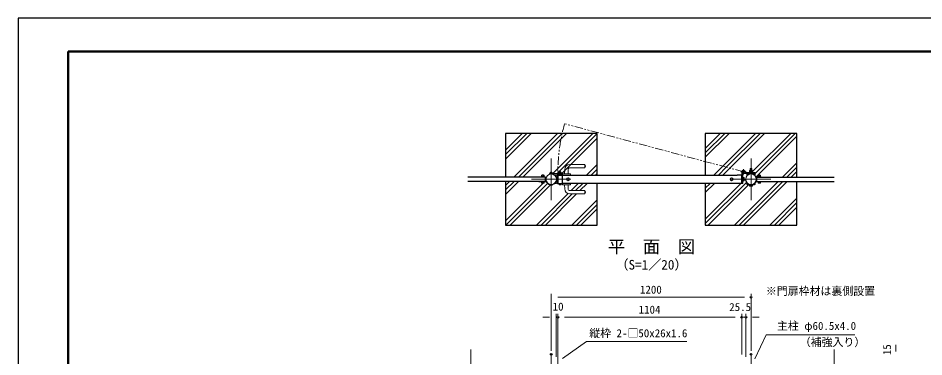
# Model space of a CAD drawing. Units: millimetres, scale not verified. Extents: x -4212 to 4211, y -3066 to 3070.
# Drawn here: x -4212 to 1228, y 1037 to 3070 of the extents above; entities that cross this region are included whole.
import ezdxf
from ezdxf.enums import TextEntityAlignment as Align

# ---------------------------------------------------------------- set-up
doc = ezdxf.new("R2010")
doc.units = ezdxf.units.MM
doc.header["$LTSCALE"] = 20
doc.header["$PDMODE"] = 32
doc.header["$PDSIZE"] = 10
doc.linetypes.add('USER1', pattern=[50.8, 31.75, -6.35, 6.35, -6.35])
doc.linetypes.add('USER3', pattern=[5, 2.5, -0.5, 0.5, -0.5, 0.5, -0.5])
for name, color, linetype, lineweight in [('0-0_D-STR1', 1, 'Continuous', 25), ('0-1_D-STR3', 3, 'Continuous', 13), ('0-2_D-BMK', 2, 'USER1', 13), ('0-6_D-STR-DIM', 7, 'Continuous', 13), ('0-7_D-TTL', 7, 'Continuous', 25), ('0-8_D-TTL-TXT', 7, 'Continuous', 25), ('0-9_0', 7, 'Continuous', 25), ('0-B_D-STR-TXT', 7, 'Continuous', 13), ('0-C_D-STR4', 7, 'Continuous', 25)]:
    doc.layers.add(name, color=color, linetype=linetype, lineweight=lineweight)
doc.layers.add('0-A_Defpoints', color=8, linetype='Continuous')
doc.styles.add('ＭＳ ゴシック', font='')
doc.styles.get('ＭＳ ゴシック').set_extended_font_data('MS Gothic')

msp = doc.modelspace()

# ---------------------------------------------------------------- linework, layer by layer
at = {"layer": '0-0_D-STR1'}
for p, q in [((-969.88, 2128.56), (-943.88, 2128.56)), ((-969.88, 2128.56), (-943.88, 2128.56)), ((-969.88, 2128.56), (-969.88, 2078.56)), ((-943.88, 2128.56), (107.54, 2128.56)), ((-943.88, 2128.56), (-943.88, 2078.56)), ((134.12, 2128.56), (107.54, 2128.56)), ((132.52, 2128.56), (132.52, 2078.56)), ((134.12, 2128.56), (134.12, 2078.56)), ((-1045.13, 2116.56), (-1510.13, 2116.56)), ((-1045.13, 2090.56), (-1510.13, 2090.56)), ((-1045.13, 2090.56), (-1045.13, 2116.56)), ((-969.88, 2078.56), (-943.88, 2078.56)), ((107.54, 2078.56), (-943.88, 2078.56)), ((133.54, 2078.56), (107.54, 2078.56)), ((224.87, 2090.56), (224.87, 2116.56)), ((224.87, 2116.56), (689.87, 2116.56)), ((224.87, 2090.56), (689.87, 2090.56))]:
    msp.add_line(p, q, dxfattribs=at)
at = {"layer": '0-1_D-STR3'}
for p, q in [((-899.32, 2191.56), (-807.56, 2191.56)), ((-807.56, 2191.56), (-807.56, 2171.56)), ((-1067.63, 2120.16), (-1067.63, 2125.96)), ((-1065.91, 2126.66), (-1054.36, 2126.66)), ((-1064.13, 2129.26), (-1063.13, 2130.26)), ((-1064.13, 2126.66), (-1064.13, 2129.26)), ((-1063.88, 2120.16), (-1063.88, 2125.96)), ((-1063.13, 2126.66), (-1063.13, 2130.26)), ((-1063.13, 2130.26), (-1057.13, 2130.26)), ((-1057.13, 2126.66), (-1057.13, 2130.26)), ((-1056.38, 2120.16), (-1056.38, 2125.96)), ((-1056.13, 2126.66), (-1056.13, 2129.26)), ((-1052.63, 2120.16), (-1052.63, 2125.96)), ((-1017.63, 2135.28), (-1017.63, 2141.08)), ((-1017.63, 2135.28), (-1002.63, 2135.28)), ((-1015.91, 2141.78), (-1004.36, 2141.78)), ((-1014.13, 2143.81), (-1013.33, 2144.61)), ((-1014.13, 2141.78), (-1014.13, 2143.81)), ((-1013.88, 2135.28), (-1013.88, 2141.08)), ((-1013.33, 2144.61), (-1006.93, 2144.61)), ((-1013.33, 2141.78), (-1013.33, 2144.61)), ((-1013.33, 2134.85), (-1013.33, 2135.28)), ((-1006.93, 2141.78), (-1006.93, 2144.61)), ((-1006.93, 2134.85), (-1006.93, 2135.28)), ((-1006.38, 2135.28), (-1006.38, 2141.08)), ((-1006.13, 2141.78), (-1006.13, 2143.81)), ((-1002.63, 2135.28), (-1002.63, 2141.08)), ((-990.96, 2128.56), (-978.96, 2128.56)), ((-990.96, 2128.49), (-990.96, 2128.56)), ((-976.96, 2097.14), (-976.96, 2126.56)), ((-971.48, 2122.56), (-971.48, 2109.01)), ((-971.48, 2122.56), (-969.88, 2122.56)), ((-971.48, 2122.56), (-969.88, 2122.56)), ((-961.8, 2146.26), (-962.65, 2145.77)), ((-962.65, 2145.77), (-962.65, 2141.26)), ((-962.65, 2141.26), (-951.15, 2141.26)), ((-961.8, 2146.26), (-952, 2146.26)), ((-959.88, 2147.99), (-959.01, 2148.86)), ((-959.88, 2146.26), (-959.88, 2147.99)), ((-959.88, 2147.99), (-953.88, 2147.99)), ((-959.78, 2145.77), (-959.78, 2141.26)), ((-954.75, 2146.26), (-954.75, 2148.86)), ((-953.88, 2147.99), (-954.75, 2148.86)), ((-954.01, 2145.77), (-954.01, 2141.26)), ((-953.88, 2146.26), (-953.88, 2147.99)), ((-952, 2146.26), (-951.15, 2145.77)), ((-951.15, 2145.77), (-951.15, 2141.26)), ((-942.88, 2128.56), (-942.88, 2136.26)), ((-942.88, 2128.56), (-942.88, 2136.26)), ((-942.58, 2136.56), (-895.18, 2136.56)), ((-929.31, 2162.23), (-929.88, 2136.56)), ((-908.43, 2161.34), (-907.88, 2136.56)), ((-898.43, 2171.56), (-807.56, 2171.56)), ((-894.88, 2128.56), (-894.88, 2136.26)), ((140.12, 2078.17), (140.12, 2138.18)), ((144.97, 2137.03), (182.37, 2137.03)), ((185.87, 2143.03), (154.68, 2143.03)), ((182.37, 2137.03), (168.07, 2137.03)), ((200.37, 2145.03), (179.37, 2145.03)), ((179.37, 2143.03), (179.37, 2145.03)), ((180.06, 2154.63), (181.62, 2155.53)), ((180.06, 2147.53), (180.06, 2154.63)), ((180.06, 2147.53), (199.69, 2147.53)), ((180.67, 2145.03), (180.67, 2147.53)), ((181.62, 2155.53), (198.12, 2155.53)), ((182.37, 2135.28), (182.37, 2141.08)), ((197.37, 2135.28), (182.37, 2135.28)), ((195.65, 2141.78), (184.1, 2141.78)), ((184.87, 2167.34), (185.62, 2168.09)), ((194.87, 2167.34), (184.87, 2167.34)), ((184.87, 2155.53), (184.87, 2167.34)), ((184.96, 2147.53), (184.96, 2154.63)), ((185.62, 2155.53), (185.62, 2168.09)), ((194.12, 2168.09), (185.62, 2168.09)), ((185.87, 2141.78), (185.87, 2143.81)), ((186.12, 2135.28), (186.12, 2141.08)), ((193.07, 2144.61), (186.67, 2144.61)), ((186.67, 2141.78), (186.67, 2144.61)), ((186.67, 2134.85), (186.67, 2135.28)), ((190.25, 2145.03), (188.8, 2147.53)), ((190.94, 2145.03), (189.49, 2147.53)), ((193.07, 2141.78), (193.07, 2144.61)), ((193.87, 2143.81), (193.07, 2144.61)), ((193.07, 2134.85), (193.07, 2135.28)), ((193.62, 2135.28), (193.62, 2141.08)), ((193.87, 2141.78), (193.87, 2143.81)), ((214.68, 2143.03), (193.87, 2143.03)), ((194.12, 2155.53), (194.12, 2168.09)), ((194.78, 2147.53), (194.78, 2154.63)), ((197.37, 2135.28), (197.37, 2141.08)), ((211.67, 2137.03), (197.37, 2137.03)), ((199.69, 2154.63), (198.12, 2155.53)), ((199.07, 2145.03), (199.07, 2147.53)), ((199.69, 2147.53), (199.69, 2154.63)), ((200.37, 2143.03), (200.37, 2145.03)), ((232.37, 2120.16), (232.37, 2125.96)), ((245.65, 2126.66), (234.1, 2126.66)), ((235.87, 2126.66), (235.87, 2129.26)), ((236.12, 2120.16), (236.12, 2125.96)), ((236.87, 2126.66), (236.87, 2130.26)), ((242.87, 2130.26), (236.87, 2130.26)), ((242.87, 2126.66), (242.87, 2130.26)), ((243.87, 2129.26), (242.87, 2130.26)), ((243.62, 2120.16), (243.62, 2125.96)), ((243.87, 2126.66), (243.87, 2129.26)), ((247.37, 2120.16), (247.37, 2125.96)), ((-1041.5, 2090.06), (-1085.13, 2090.06)), ((-1085.13, 2086.86), (-1085.13, 2090.06)), ((-1041.5, 2086.86), (-1085.13, 2086.86)), ((-1049.13, 2118.16), (-1071.13, 2118.16)), ((-1071.13, 2116.56), (-1071.13, 2118.16)), ((-1071.13, 2116.56), (-1071.13, 2118.16)), ((-1049.13, 2116.56), (-1071.13, 2116.56)), ((-1069.13, 2086.86), (-1069.13, 2085.26)), ((-1069.13, 2085.26), (-1051.13, 2085.26)), ((-1052.43, 2120.16), (-1067.83, 2120.16)), ((-1067.83, 2118.16), (-1067.83, 2120.16)), ((-1052.43, 2118.16), (-1067.83, 2118.16)), ((-1067.63, 2120.16), (-1052.63, 2120.16)), ((-1067.63, 2090.06), (-1067.63, 2090.56)), ((-1067.63, 2090.06), (-1052.63, 2090.06)), ((-1067.63, 2080.84), (-1067.63, 2085.26)), ((-1067.63, 2085.26), (-1052.63, 2085.26)), ((-1065.76, 2079.76), (-1054.5, 2079.76)), ((-1063.89, 2080.84), (-1063.89, 2085.26)), ((-1063.88, 2090.06), (-1063.88, 2090.56)), ((-1056.38, 2090.06), (-1056.38, 2090.56)), ((-1056.37, 2080.84), (-1056.37, 2085.26)), ((-1052.63, 2090.06), (-1052.63, 2090.56)), ((-1052.63, 2080.84), (-1052.63, 2085.26)), ((-1052.43, 2118.16), (-1052.43, 2120.16)), ((-1049.13, 2116.56), (-1049.13, 2118.16)), ((-1049.13, 2116.56), (-1049.13, 2118.16)), ((-1019.13, 2069.61), (-1001.13, 2069.61)), ((-1015.78, 2069.61), (-1015.78, 2070.08)), ((-1004.48, 2069.61), (-1004.48, 2070.08)), ((-990.96, 2078.63), (-990.96, 2078.56)), ((-987.16, 2078.56), (-978.96, 2078.56)), ((-979.25, 2097.58), (-976.8, 2097.11)), ((-976.96, 2080.56), (-976.96, 2096.33)), ((-971.48, 2098.11), (-971.48, 2084.56)), ((-971.48, 2084.56), (-969.88, 2084.56)), ((-971.48, 2084.56), (-969.88, 2084.56)), ((-971.06, 2109.34), (-969.88, 2109.34)), ((-971.06, 2097.79), (-969.88, 2097.79)), ((-969.88, 2109.34), (-969.88, 2097.79)), ((-962.63, 2073.86), (-951.13, 2073.86)), ((-962.63, 2070.68), (-962.63, 2073.86)), ((-961.21, 2069.86), (-952.55, 2069.86)), ((-959.79, 2070.68), (-959.79, 2073.86)), ((-953.97, 2070.68), (-953.97, 2073.86)), ((-951.13, 2070.68), (-951.13, 2073.86)), ((-942.88, 2078.56), (-942.88, 2070.86)), ((-942.58, 2070.56), (-895.18, 2070.56)), ((-929.31, 2044.9), (-929.88, 2070.56)), ((-908.43, 2045.78), (-907.88, 2070.56)), ((-894.88, 2078.56), (-894.88, 2070.86)), ((142.12, 2093.06), (140.12, 2093.06)), ((148.22, 2113.38), (142.12, 2113.38)), ((148.22, 2108.47), (142.12, 2108.47)), ((148.22, 2098.65), (142.12, 2098.65)), ((148.22, 2093.75), (142.12, 2093.75)), ((149.12, 2095.31), (148.22, 2093.75)), ((158.99, 2097.58), (156.54, 2097.11)), ((164.87, 2080.59), (164.87, 2073.29)), ((168.07, 2070.09), (184.19, 2070.09)), ((180.06, 2061.99), (180.06, 2068.09)), ((198.87, 2069.61), (180.87, 2069.61)), ((184.22, 2069.61), (184.22, 2070.08)), ((195.52, 2069.61), (195.52, 2070.08)), ((195.55, 2070.09), (211.67, 2070.09)), ((200.37, 2068.09), (197.22, 2068.09)), ((199.69, 2061.99), (199.69, 2068.09)), ((200.37, 2068.09), (200.37, 2070.09)), ((214.87, 2073.29), (214.87, 2080.59)), ((221.24, 2090.06), (264.87, 2090.06)), ((221.24, 2086.86), (264.87, 2086.86)), ((228.87, 2118.16), (250.87, 2118.16)), ((228.87, 2116.56), (228.87, 2118.16)), ((228.87, 2116.56), (228.87, 2118.16)), ((228.87, 2116.56), (250.87, 2116.56)), ((248.87, 2085.26), (230.87, 2085.26)), ((232.17, 2120.16), (247.57, 2120.16)), ((232.17, 2118.16), (232.17, 2120.16)), ((232.17, 2118.16), (247.57, 2118.16)), ((247.37, 2120.16), (232.37, 2120.16)), ((232.37, 2090.06), (232.37, 2090.56)), ((247.37, 2090.06), (232.37, 2090.06)), ((232.37, 2080.84), (232.37, 2085.26)), ((247.37, 2085.26), (232.37, 2085.26)), ((245.5, 2079.76), (234.24, 2079.76)), ((236.11, 2080.84), (236.11, 2085.26)), ((236.12, 2090.06), (236.12, 2090.56)), ((243.62, 2090.06), (243.62, 2090.56)), ((243.63, 2080.84), (243.63, 2085.26)), ((247.37, 2090.06), (247.37, 2090.56)), ((247.37, 2080.84), (247.37, 2085.26)), ((247.57, 2118.16), (247.57, 2120.16)), ((248.87, 2086.86), (248.87, 2085.26)), ((250.87, 2116.56), (250.87, 2118.16)), ((250.87, 2116.56), (250.87, 2118.16)), ((264.87, 2086.86), (264.87, 2090.06)), ((-899.32, 2015.56), (-807.56, 2015.56)), ((-898.43, 2035.56), (-807.56, 2035.56)), ((-807.56, 2015.56), (-807.56, 2035.56)), ((184.96, 2061.99), (184.96, 2066.65)), ((194.78, 2061.99), (194.78, 2066.65)), ((198.12, 2061.09), (199.69, 2061.99))]:
    msp.add_line(p, q, dxfattribs=at)
for points in [[(-1064.13, 2129.26), (-1056.13, 2129.26), (-1057.13, 2130.26)], [(-1017.63, 2138.16), (-1019.83, 2138.16), (-1019.83, 2134.96), (-1019.13, 2134.96)], [(-1001.13, 2133.7), (-1001.13, 2135.28), (-1019.13, 2135.28), (-1019.13, 2133.7)], [(-1014.13, 2143.81), (-1006.13, 2143.81), (-1006.93, 2144.61)], [(-1001.13, 2134.96), (-943.88, 2134.96), (-943.88, 2138.16), (-1002.63, 2138.16)], [(-942.88, 2128.56), (-972.88, 2128.56), (-972.88, 2131.76), (-942.88, 2131.76), (-972.88, 2131.76), (-972.88, 2134.96), (-942.88, 2134.96)], [(-959.01, 2146.26), (-959.01, 2148.86), (-954.75, 2148.86)], [(134.12, 2147.88), (134.12, 2078.17), (140.12, 2078.17)], [(164.87, 2133.83), (164.87, 2124.53), (166.43, 2124.53)], [(168.07, 2126.23), (168.07, 2133.83), (181.34, 2133.83)], [(180.87, 2133.7), (180.87, 2135.28), (198.87, 2135.28), (198.87, 2133.7)], [(193.87, 2143.81), (185.87, 2143.81), (186.67, 2144.61)], [(194.87, 2155.53), (194.87, 2167.34), (194.12, 2168.09)], [(197.37, 2137.03), (214.68, 2137.03), (214.68, 2143.03)], [(198.4, 2133.83), (211.67, 2133.83), (211.67, 2126.23)], [(213.31, 2124.53), (214.87, 2124.53), (214.87, 2133.83)], [(243.87, 2129.26), (235.87, 2129.26), (236.87, 2130.26)], [(-1069.13, 2086.86), (-1051.13, 2086.86), (-1051.13, 2085.26)], [(-942.88, 2075.36), (-972.88, 2075.36), (-972.88, 2078.56), (-942.88, 2078.56)], [(142.12, 2093.06), (142.12, 2114.06), (140.12, 2114.06)], [(149.12, 2095.31), (149.12, 2111.81), (148.22, 2113.38)], [(174.5, 2073.29), (168.07, 2073.29), (168.07, 2077.53)], [(182.52, 2068.09), (179.37, 2068.09), (179.37, 2070.09)], [(211.67, 2077.53), (211.67, 2073.29), (205.24, 2073.29)], [(248.87, 2086.86), (230.87, 2086.86), (230.87, 2085.26)], [(198.12, 2061.09), (181.62, 2061.09), (180.06, 2061.99)]]:
    msp.add_lwpolyline(points, dxfattribs=at)
for points in [[(-963.13, 2139.76), (-963.13, 2138.16), (-950.63, 2138.16), (-950.63, 2139.76)], [(-950.78, 2073.86), (-950.78, 2075.36), (-962.98, 2075.36), (-962.98, 2073.86)], [(-901.88, 2099.85), (-901.88, 2107.27), (-908.88, 2111.31), (-915.88, 2107.27), (-915.88, 2099.85), (-908.88, 2095.81)], [(80.12, 2099.85), (80.12, 2107.27), (73.12, 2111.31), (66.12, 2107.27), (66.12, 2099.85), (73.12, 2095.81)]]:
    msp.add_lwpolyline(points, close=True, dxfattribs=at)
for centre, radius in [((-1010.13, 2103.56), 31.45), ((144.97, 2147.88), 10.85), ((144.97, 2147.88), 6.15), ((189.87, 2103.56), 31.45), ((-908.88, 2103.56), 9), ((73.12, 2103.56), 9)]:
    msp.add_circle(centre, radius, dxfattribs=at)
for centre, radius, start, end in [((-899.32, 2161.56), 30, 90, 178.73006), ((-824.88, 2181.56), 20, 329.99997, 30.00006), ((-1065.75, 2123.82), 2.85, 48.83491, 131.16509), ((-1060.13, 2116.27), 10.39, 68.85295, 111.14705), ((-1054.5, 2123.81), 2.85, 48.86505, 131.13495), ((-1015.75, 2138.94), 2.85, 48.83491, 131.16509), ((-1010.13, 2131.39), 10.39, 68.85295, 111.14705), ((-1004.5, 2138.93), 2.85, 48.86505, 131.13495), ((-978.96, 2126.56), 2, 0, 90), ((-961.21, 2143.94), 2.32, 51.93303, 111.93303), ((-956.9, 2137.52), 8.74, 70.70391, 109.29609), ((-952.58, 2143.94), 2.32, 68.06697, 128.06697), ((-942.58, 2136.26), 0.3, 90, 180), ((-942.58, 2136.26), 0.3, 90, 180), ((-898.43, 2161.56), 10, 90, 181.26988), ((-895.18, 2136.26), 0.3, 0, 90), ((168.07, 2133.83), 3.2, 90, 180), ((182.51, 2151.04), 4.34, 55.61587, 124.38413), ((184.25, 2138.93), 2.85, 48.86505, 131.13495), ((189.87, 2139.15), 16.24, 72.41211, 107.58789), ((189.87, 2131.39), 10.39, 68.85295, 111.14705), ((195.5, 2138.94), 2.85, 48.83491, 131.16509), ((197.23, 2151.04), 4.34, 55.61587, 124.38413), ((211.67, 2133.83), 3.2, 0, 90), ((234.25, 2123.81), 2.85, 48.86505, 131.13495), ((239.87, 2116.27), 10.39, 68.85295, 111.14705), ((245.5, 2123.82), 2.85, 48.83491, 131.16509), ((-1065.76, 2081.92), 2.16, 210, 330), ((-1060.13, 2086.84), 7.08, 237.93138, 302.06862), ((-1054.5, 2081.92), 2.16, 210, 330), ((-1041.5, 2083.66), 6.4, 57.09885, 90), ((-1041.5, 2083.66), 3.2, 32.38911, 90), ((-1010.13, 2103.56), 33.95, 212.38911, 349.04288), ((-1010.13, 2077.74), 12.12, 222.07502, 317.92498), ((-978.96, 2080.56), 2, 270, 0), ((-966.93, 2103.56), 7.1, 125.5469, 234.4531), ((-961.21, 2071.5), 1.64, 210, 330), ((-956.88, 2075.44), 5.58, 238.543, 301.457), ((-952.55, 2071.5), 1.64, 210, 330), ((-942.58, 2070.86), 0.3, 180, 270), ((-895.18, 2070.86), 0.3, 270, 0), ((144.63, 2110.92), 4.34, 325.61575, 34.38425), ((132.74, 2103.56), 16.24, 342.41205, 17.58795), ((144.63, 2096.2), 4.34, 325.61575, 34.38425), ((189.87, 2103.56), 33.95, 190.95712, 327.61089), ((168.07, 2073.29), 3.2, 180, 270), ((189.87, 2077.74), 12.12, 222.07502, 317.92498), ((211.67, 2073.29), 3.2, 270, 0), ((221.24, 2083.66), 6.4, 90, 122.90115), ((221.24, 2083.66), 3.2, 90, 147.61089), ((234.24, 2081.92), 2.16, 210, 330), ((239.87, 2086.84), 7.08, 237.93138, 302.06862), ((245.5, 2081.92), 2.16, 210, 330), ((-899.32, 2045.56), 30, 181.26994, 270), ((-898.43, 2045.56), 10, 178.73012, 270), ((-824.88, 2025.56), 20, 329.99994, 30.00003), ((182.51, 2065.58), 4.34, 235.61575, 304.38425), ((189.87, 2077.47), 16.24, 252.41205, 287.58795), ((197.23, 2065.58), 4.34, 235.61575, 304.38425)]:
    msp.add_arc(centre, radius, start, end, dxfattribs=at)
msp.add_point((-956.9, 2141.26), dxfattribs=at)
at = {"layer": '0-2_D-BMK', "linetype": 'USER3'}
msp.add_line((144.97, 2147.88), (-930.31, 2436.05), dxfattribs=at)
at = {"layer": '0-2_D-BMK'}
for p, q in [((-1010.13, 2228.56), (-1010.13, 1978.56)), ((189.87, 2228.56), (189.87, 1978.56)), ((129.28, 2147.88), (160.66, 2147.88)), ((144.97, 2132.2), (144.97, 2163.57)), ((-891.42, 2103.56), (-1128.84, 2103.56)), ((308.58, 2103.56), (71.16, 2103.56)), ((-1010.13, 1053), (-1010.13, -1333.53)), ((189.87, 1053), (189.87, -1333.53))]:
    msp.add_line(p, q, dxfattribs=at)
at = {"layer": '0-2_D-BMK', "linetype": 'USER3'}
msp.add_arc((145.55, 2139.41), 1116, 164.58498, 179.56299, dxfattribs=at)
at = {"layer": '0-6_D-STR-DIM'}
for p, q in [((-1010.13, 1073), (-1010.13, 1415.44)), ((189.87, 1073), (189.87, 1415.44)), ((-970.13, 1395.44), (149.87, 1395.44)), ((-1019.88, 1275.44), (-1059.88, 1275.44)), ((-979.88, 1038.44), (-979.88, 1295.44)), ((-979.88, 1275.44), (-969.88, 1275.44)), ((-969.88, 980.44), (-969.88, 1295.44)), ((-969.88, 980.44), (-969.88, 1295.44)), ((-929.88, 1275.44), (-889.88, 1275.44)), ((-929.88, 1275.44), (94.12, 1275.44)), ((94.12, 1275.44), (54.12, 1275.44)), ((134.12, 1051.27), (134.12, 1295.44)), ((134.12, 1051.27), (134.12, 1295.44)), ((134.12, 1275.44), (159.62, 1275.44)), ((159.62, 1038.44), (159.62, 1295.44)), ((199.62, 1275.44), (239.62, 1275.44)), ((1059.87, 1069.76), (1059.87, 1109.76)), ((-1493.18, 88.41), (-1493.18, 1080.76)), ((689.87, 88.41), (689.87, 1080.76))]:
    msp.add_line(p, q, dxfattribs=at)
at = {"layer": '0-7_D-TTL'}
msp.add_lwpolyline([(-4212.48, -2870.15), (4187.52, -2870.15), (4187.52, 3069.85), (-4212.48, 3069.85)], close=True, dxfattribs=at)
at = {"layer": '0-7_D-TTL', "color": 2, "lineweight": 50}
msp.add_lwpolyline([(-3912.48, 2869.85), (3887.52, 2869.85), (3887.52, -2670.15), (-3912.48, -2670.15)], close=True, dxfattribs=at)
at = {"layer": '0-9_0'}
msp.add_lwpolyline([(-962.98, 2141.26), (-950.78, 2141.26), (-950.78, 2139.76), (-962.98, 2139.76)], close=True, dxfattribs=at)
at = {"layer": '0-A_Defpoints'}
for p in [(189.87, 1395.44), (-969.88, 1275.44), (134.12, 1275.44), (159.62, 1275.44), (-1010.13, 1053), (189.87, 1053)]:
    msp.add_point(p, dxfattribs=at)
at = {"layer": '0-B_D-STR-TXT'}
for points in [[(813.23, 1170.54), (280.07, 1170.54), (212.92, 1026.27)], [(-196.58, 1130.07), (-798.79, 1130.07), (-943.3, 1028.51)]]:
    msp.add_lwpolyline(points, dxfattribs=at)
at = {"layer": '0-C_D-STR4'}
for p, q in [((-1285.13, 2224.46), (-1131.03, 2378.56)), ((-1285.13, 2250.97), (-1157.54, 2378.56)), ((-1285.13, 2277.49), (-1184.06, 2378.56)), ((-1233.93, 2116.56), (-971.93, 2378.56)), ((-1207.41, 2116.56), (-945.41, 2378.56)), ((-1180.9, 2116.56), (-918.9, 2378.56)), ((-1000.2, 2138.16), (-759.8, 2378.56)), ((-973.68, 2138.16), (-735.13, 2376.71)), ((-947.16, 2138.16), (-735.13, 2350.19)), ((-85.13, 2235.1), (58.33, 2378.56)), ((-85.13, 2261.61), (31.82, 2378.56)), ((-85.13, 2288.13), (5.3, 2378.56)), ((199.69, 2148.68), (429.57, 2378.56)), ((214.68, 2137.16), (456.08, 2378.56)), ((219.11, 2115.07), (464.87, 2360.83)), ((-797.66, 2128.56), (-735.13, 2191.09)), ((380.82, 2117.69), (464.87, 2201.73)), ((-771.15, 2128.56), (-735.13, 2164.58)), ((-744.63, 2128.56), (-735.13, 2138.06)), ((213.76, 2136.24), (214.55, 2137.03)), ((407.24, 2117.59), (464.87, 2175.22)), ((433.66, 2117.49), (464.87, 2148.7)), ((-1285.13, 2012.33), (-1206.9, 2090.56)), ((-1285.13, 2038.84), (-1233.41, 2090.56)), ((-1285.13, 2065.36), (-1259.93, 2090.56)), ((-1285.13, 1853.23), (-1058.6, 2079.76)), ((-1283.28, 1828.56), (-1031.39, 2080.45)), ((-1256.76, 1828.56), (-1017.33, 2068)), ((-1051.5, 2086.86), (-1048.3, 2090.06)), ((-1015.71, 2069.61), (-1012.96, 2072.37)), ((-890.66, 2035.56), (-847.66, 2078.56)), ((-864.15, 2035.56), (-821.15, 2078.56)), ((-837.63, 2035.56), (-794.63, 2078.56)), ((-85.13, 1837.35), (161.95, 2084.43)), ((-85.13, 2022.96), (-29.53, 2078.56)), ((-85.13, 2049.48), (-56.05, 2078.56)), ((-85.13, 2076), (-82.57, 2078.56)), ((-85.13, 1863.87), (129.57, 2078.56)), ((-67.4, 1828.56), (174.13, 2070.09)), ((91.7, 1828.56), (353.7, 2090.56)), ((118.21, 1828.56), (380.21, 2090.56)), ((140.12, 2089.12), (144.75, 2093.75)), ((144.73, 1828.56), (406.73, 2090.56)), ((149.12, 2098.12), (154.57, 2103.56)), ((-1097.66, 1828.56), (-908.95, 2017.27)), ((-1071.15, 1828.56), (-884.15, 2015.56)), ((-1044.63, 1828.56), (-857.63, 2015.56)), ((-885.53, 1828.56), (-735.13, 1978.96)), ((303.83, 1828.56), (464.87, 1989.6)), ((330.35, 1828.56), (464.87, 1963.09)), ((-859.02, 1828.56), (-735.13, 1952.45)), ((-832.5, 1828.56), (-735.13, 1925.93)), ((356.86, 1828.56), (464.87, 1936.57))]:
    msp.add_line(p, q, dxfattribs=at)
for points in [[(-735.13, 2128.56), (-735.13, 2378.56), (-1285.13, 2378.56), (-1285.13, 2116.56)], [(464.87, 2116.56), (464.87, 2378.56), (-85.13, 2378.56), (-85.13, 2128.56)], [(-32.57, 2128.56), (20.19, 2181.32), (217.43, 2378.56)], [(-6.05, 2128.56), (41.11, 2175.72), (243.95, 2378.56)], [(20.47, 2128.56), (62.02, 2170.11), (270.47, 2378.56)], [(-1285.13, 2090.56), (-1285.13, 1828.56), (-735.13, 1828.56), (-735.13, 2078.56)], [(-85.13, 2078.56), (-85.13, 1828.56), (464.87, 1828.56), (464.87, 2090.56)]]:
    msp.add_lwpolyline(points, dxfattribs=at)

# ---------------------------------------------------------------- texts
at = {"layer": '0-6_D-STR-DIM', "style": 'ＭＳ ゴシック'}
for s, p in [('1200', (-477.03, 1402.18)), ('10', (-1001.54, 1300.34)), ('1104', (-484.9, 1282.18)), ('25.5', (59.28, 1297.96))]:
    msp.add_text(s, height=48.09, dxfattribs=at).set_placement(p, align=Align.BOTTOM_LEFT)
msp.add_text('15', height=48.09, rotation=90, dxfattribs=at).set_placement((1045.17, 1047.31), align=Align.BOTTOM_LEFT)
at = {"layer": '0-8_D-TTL-TXT', "style": 'ＭＳ ゴシック'}
for s, height, p in [('平\u3000面\u3000図', 76.98, (-670.03, 1637.16)), ('（S=1／20）', 57.77, (-624.55, 1543.97))]:
    msp.add_text(s, height=height, dxfattribs=at).set_placement(p, align=Align.BOTTOM_LEFT)
at = {"layer": '0-B_D-STR-TXT', "style": 'ＭＳ ゴシック'}
for s, p in [('※門扉枠材は裏側設置', (279.25, 1393.7)), ('主柱 φ60.5x4.0', (345.78, 1184.78)), ('縦枠 2-□50x26x1.6', (-781.65, 1140.71)), ('（補強入り）', (482.84, 1087.28))]:
    msp.add_text(s, height=48.09, dxfattribs=at).set_placement(p, align=Align.BOTTOM_LEFT)

doc.saveas('drawing.dxf')
